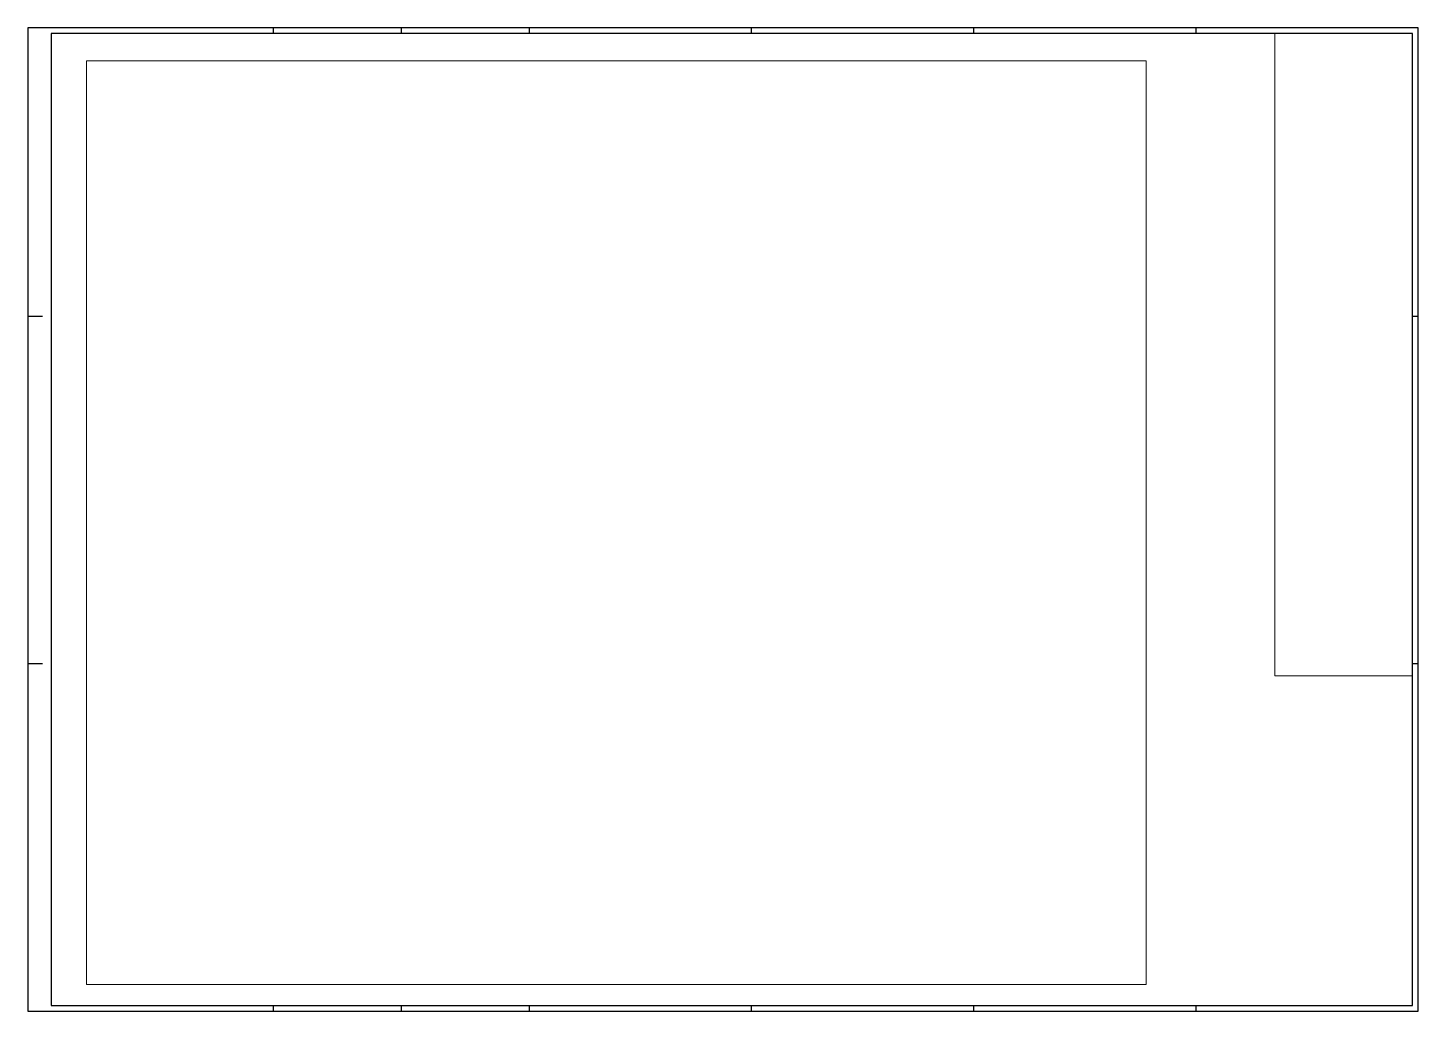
# Paper-space layout 'Vorlage' of a CAD drawing. Header units: millimetres. Extents: x 0 to 1189, y 0 to 841.
import ezdxf

# ---------------------------------------------------------------- set-up
doc = ezdxf.new("R2010")
doc.units = ezdxf.units.MM
doc.header["$LTSCALE"] = 0.5
doc.layers.get('0').update_dxf_attribs({"lineweight": 18})
doc.layers.add('EHS_Ansichtsfenster', color=8, linetype='Continuous', lineweight=18, plot=False)
doc.layers.add('EHS_Rahmen', color=7, linetype='Continuous')

# ---------------------------------------------------------------- blocks, each defined once
blk = doc.blocks.new('*U98')
for p, q in [((210, 836), (210, 841)), ((319.5, 836), (319.5, 841)), ((429, 836), (429, 841)), ((619, 836), (619, 841)), ((809, 836), (809, 841)), ((999, 836), (999, 841)), ((12.5, 594), (0, 594)), ((1189, 594), (1184, 594)), ((12.5, 297), (0, 297)), ((1189, 297), (1184, 297)), ((210, 0), (210, 5)), ((319.5, 0), (319.5, 5)), ((429, 0), (429, 5)), ((619, 0), (619, 5)), ((809, 0), (809, 5)), ((999, 0), (999, 5))]:
    blk.add_line(p, q)
for points in [[(0, 0), (1189, 0), (1189, 841), (0, 841)], [(20, 5), (1184, 5), (1184, 836), (20, 836)]]:
    blk.add_lwpolyline(points, close=True)

psp = doc.layouts.new('Vorlage')

# ---------------------------------------------------------------- block references
at = {"layer": 'EHS_Rahmen'}
psp.add_blockref('*U98', (0, 0), dxfattribs=at)

# ---------------------------------------------------------------- viewports
at = {"layer": 'EHS_Ansichtsfenster'}
psp.add_viewport(center=(1125.259, 561.3415), size=(117.482, 549.317), view_center_point=(42050, 42422.696), view_height=27465.85, status=3, dxfattribs=at)
psp.add_viewport(center=(503.283, 417.741), size=(906.366, 789.97), view_center_point=(42050, 42422.696), view_height=39498.5, dxfattribs=at)

doc.saveas('drawing.dxf')
